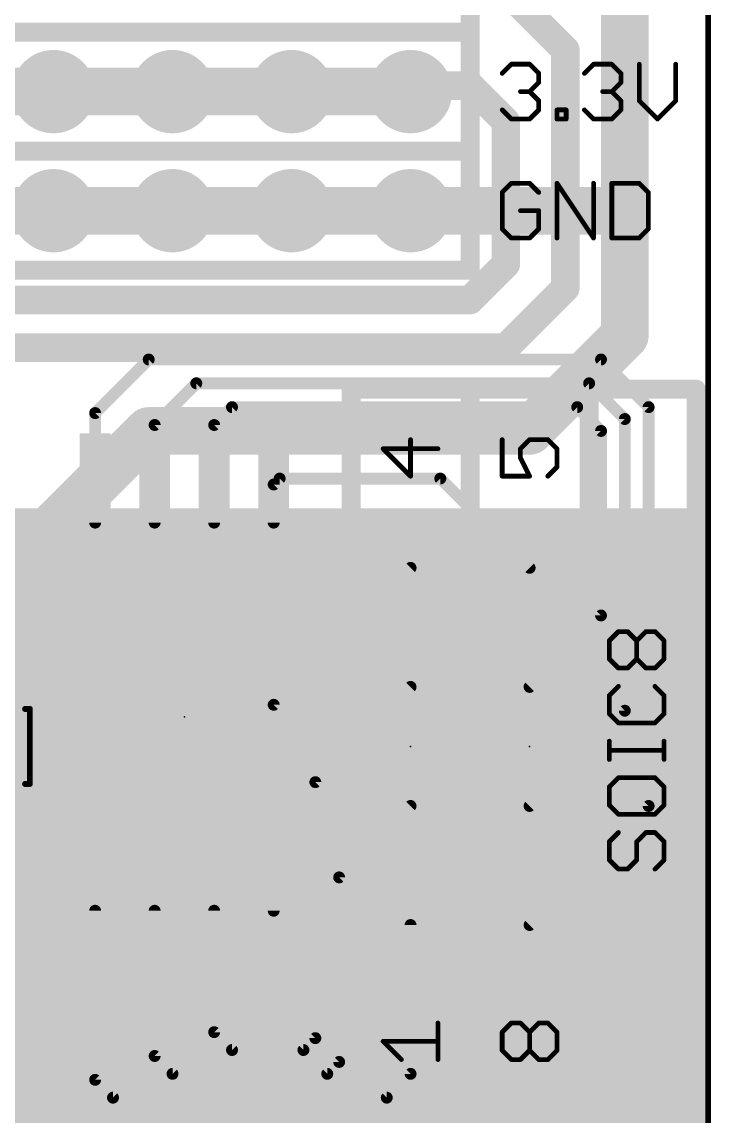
# Model space of a CAD drawing. Extents: x 0 to 86.4, y -0.1 to 54.7.
# Drawn here: x 71.72 to 86.42, y 13.07 to 36.41 of the extents above; entities that cross this region are included whole.
import ezdxf

# ---------------------------------------------------------------- set-up
doc = ezdxf.new("R2010")
doc.units = 0
for name, color, linetype in [('1', 12, 'CONTINUOUS'), ('16', 132, 'CONTINUOUS'), ('17', 110, 'CONTINUOUS'), ('18', 110, 'CONTINUOUS'), ('20', 53, 'CONTINUOUS'), ('21', 40, 'CONTINUOUS'), ('23', 53, 'CONTINUOUS'), ('39', 12, 'CONTINUOUS')]:
    doc.layers.add(name, color=color, linetype=linetype)

# ---------------------------------------------------------------- blocks, each defined once
blk = doc.blocks.new('ROUNDP')
at = {"const_width": 0.5}
blk.add_lwpolyline([(0, -0.25, 1), (0, 0.25, 1), (0, -0.25)], format="xyb", dxfattribs=at)
blk = doc.blocks.new('RECT')
blk.add_solid([(-0.5, -0.5), (0.5, -0.5), (-0.5, 0.5), (0.5, 0.5)])
blk = doc.blocks.new('ROUNDV')
at = {"const_width": 0.5}
blk.add_lwpolyline([(0, -0.25, 1), (0, 0.25, 1), (0, -0.25)], format="xyb", dxfattribs=at)

msp = doc.modelspace()

# ---------------------------------------------------------------- linework, layer by layer
at = {"layer": '1'}
for points, const_width in [([(72.39, 34.925), (69.85, 34.925)], 1.016), ([(74.93, 34.925), (72.39, 34.925)], 1.016), ([(77.47, 34.925), (74.93, 34.925)], 1.016), ([(80.01, 34.925), (77.47, 34.925)], 1.016), ([(72.39, 32.385), (69.85, 32.385)], 1.016), ([(74.93, 32.385), (72.39, 32.385)], 1.016), ([(77.47, 32.385), (74.93, 32.385)], 1.016), ([(80.01, 32.385), (77.47, 32.385)], 1.016), ([(84.582, 32.385), (80.01, 32.385)], 1.016), ([(74.422, 29.21), (73.279, 28.067)], 0.254), ([(84.074, 29.21), (74.422, 29.21)], 0.254), ([(85.09, 28.194), (84.074, 29.21)], 0.254), ([(75.438, 28.702), (74.549, 27.813)], 0.254), ([(83.82, 28.702), (75.438, 28.702)], 0.254), ([(84.582, 27.94), (83.82, 28.702)], 0.254), ([(75.819, 27.813), (76.2, 28.194)], 0.254), ([(76.2, 28.194), (83.566, 28.194)], 0.254), ([(83.566, 28.194), (84.074, 27.686)], 0.254), ([(85.09, 19.685), (85.09, 28.194)], 0.254), ([(73.279, 28.067), (73.279, 25.7302)], 0.254), ([(84.582, 21.717), (84.582, 27.94)], 0.254), ([(74.549, 27.813), (74.549, 25.7302)], 0.254), ([(75.819, 25.7302), (75.819, 27.813)], 0.254), ([(84.074, 27.686), (84.074, 23.749)], 0.254), ([(77.089, 26.543), (77.216, 26.67)], 0.254), ([(77.089, 25.7302), (77.089, 26.543)], 0.254), ([(77.216, 26.67), (80.645, 26.67)], 0.254), ([(80.645, 26.67), (82.55, 24.765)], 0.254), ([(77.089, 21.844), (80.01, 24.765)], 0.254), ([(84.074, 23.749), (82.55, 22.225)], 0.254), ([(77.978, 20.193), (80.01, 22.225)], 0.254), ([(77.089, 17.4498), (77.089, 21.844)], 0.254), ([(82.55, 19.685), (84.582, 21.717)], 0.254), ([(77.978, 14.732), (77.978, 20.193)], 0.254), ([(78.486, 18.161), (80.01, 19.685)], 0.254), ([(82.55, 17.145), (85.09, 19.685)], 0.254), ([(78.486, 14.224), (78.486, 18.161)], 0.254), ([(73.279, 13.843), (73.279, 17.4498)], 0.254), ([(74.549, 14.351), (74.549, 17.4498)], 0.254), ([(75.819, 14.859), (75.819, 17.4498)], 0.254), ([(80.01, 13.97), (80.01, 17.145)], 0.254), ([(75.819, 14.859), (76.2, 14.478)], 0.254), ([(77.724, 14.478), (77.978, 14.732)], 0.254), ([(74.93, 13.97), (74.549, 14.351)], 0.254), ([(76.2, 14.478), (77.724, 14.478)], 0.254), ([(78.232, 13.97), (78.486, 14.224)], 0.254), ([(74.93, 13.97), (78.232, 13.97)], 0.254), ([(79.502, 13.462), (80.01, 13.97)], 0.254), ([(73.279, 13.843), (73.66, 13.462)], 0.254), ([(73.66, 13.462), (79.502, 13.462)], 0.254)]:
    msp.add_lwpolyline(points, dxfattribs=dict(at, const_width=const_width))
for points, const_width in [([(72.39, 35.179, 1), (72.39, 34.671)], 0.508), ([(72.39, 34.671, 1), (72.39, 35.179)], 0.508), ([(74.93, 35.179, 1), (74.93, 34.671)], 0.508), ([(74.93, 34.671, 1), (74.93, 35.179)], 0.508), ([(77.47, 35.179, 1), (77.47, 34.671)], 0.508), ([(77.47, 34.671, 1), (77.47, 35.179)], 0.508), ([(80.01, 34.671, 1), (80.01, 35.179)], 0.508), ([(72.39, 32.639, 1), (72.39, 32.131)], 0.508), ([(72.39, 32.131, 1), (72.39, 32.639)], 0.508), ([(74.93, 32.639, 1), (74.93, 32.131)], 0.508), ([(74.93, 32.131, 1), (74.93, 32.639)], 0.508), ([(77.47, 32.639, 1), (77.47, 32.131)], 0.508), ([(77.47, 32.131, 1), (77.47, 32.639)], 0.508), ([(80.01, 32.639, 1), (80.01, 32.131)], 0.508), ([(80.01, 32.131, 1), (80.01, 32.639)], 0.508), ([(84.582, 32.131, 1), (84.582, 32.639)], 0.508), ([(74.422, 29.2735, 1), (74.422, 29.1465)], 0.127), ([(74.4669, 29.1651, 1), (74.3771, 29.2549)], 0.127), ([(84.1189, 29.2549, 1), (84.0291, 29.1651)], 0.127), ([(84.074, 29.1465, 1), (84.074, 29.2735)], 0.127), ([(75.438, 28.7655, 1), (75.438, 28.6385)], 0.127), ([(75.4829, 28.6571, 1), (75.3931, 28.7469)], 0.127), ([(83.8649, 28.7469, 1), (83.7751, 28.6571)], 0.127), ([(83.82, 28.6385, 1), (83.82, 28.7655)], 0.127), ([(76.2, 28.2575, 1), (76.2, 28.1305)], 0.127), ([(76.2449, 28.1491, 1), (76.1551, 28.2389)], 0.127), ([(83.6109, 28.2389, 1), (83.5211, 28.1491)], 0.127), ([(83.566, 28.1305, 1), (83.566, 28.2575)], 0.127), ([(85.1535, 28.194, 1), (85.0265, 28.194)], 0.127), ([(85.0451, 28.1491, 1), (85.1349, 28.2389)], 0.127), ([(73.3425, 28.067, 1), (73.2155, 28.067)], 0.127), ([(73.2341, 28.1119, 1), (73.3239, 28.0221)], 0.127), ([(84.6455, 27.94, 1), (84.5185, 27.94)], 0.127), ([(84.5371, 27.8951, 1), (84.6269, 27.9849)], 0.127), ([(74.6125, 27.813, 1), (74.4855, 27.813)], 0.127), ([(74.5041, 27.8579, 1), (74.5939, 27.7681)], 0.127), ([(75.8825, 27.813, 1), (75.7555, 27.813)], 0.127), ([(75.7741, 27.8579, 1), (75.8639, 27.7681)], 0.127), ([(84.1375, 27.686, 1), (84.0105, 27.686)], 0.127), ([(84.0291, 27.6411, 1), (84.1189, 27.7309)], 0.127), ([(77.1525, 26.543, 1), (77.0255, 26.543)], 0.127), ([(77.0441, 26.5879, 1), (77.1339, 26.4981)], 0.127), ([(77.216, 26.7335, 1), (77.216, 26.6065)], 0.127), ([(77.2609, 26.6251, 1), (77.1711, 26.7149)], 0.127), ([(80.6899, 26.7149, 1), (80.6001, 26.6251)], 0.127), ([(80.645, 26.6065, 1), (80.645, 26.7335)], 0.127), ([(73.2155, 25.7302, 1), (73.3425, 25.7302)], 0.127), ([(74.4855, 25.7302, 1), (74.6125, 25.7302)], 0.127), ([(75.7555, 25.7302, 1), (75.8825, 25.7302)], 0.127), ([(77.0255, 25.7302, 1), (77.1525, 25.7302)], 0.127), ([(80.0549, 24.7201, 1), (79.9651, 24.8099)], 0.127), ([(82.5051, 24.7201, 1), (82.5949, 24.8099)], 0.127), ([(84.0105, 23.749, 1), (84.1375, 23.749)], 0.127), ([(84.1189, 23.7041, 1), (84.0291, 23.7939)], 0.127), ([(80.0549, 22.1801, 1), (79.9651, 22.2699)], 0.127), ([(82.5051, 22.2699, 1), (82.5949, 22.1801)], 0.127), ([(77.1525, 21.844, 1), (77.0255, 21.844)], 0.127), ([(77.0441, 21.8889, 1), (77.1339, 21.7991)], 0.127), ([(84.5185, 21.717, 1), (84.6455, 21.717)], 0.127), ([(84.6269, 21.6721, 1), (84.5371, 21.7619)], 0.127), ([(78.0415, 20.193, 1), (77.9145, 20.193)], 0.127), ([(77.9331, 20.2379, 1), (78.0229, 20.1481)], 0.127), ([(80.0549, 19.6401, 1), (79.9651, 19.7299)], 0.127), ([(82.5051, 19.7299, 1), (82.5949, 19.6401)], 0.127), ([(85.0265, 19.685, 1), (85.1535, 19.685)], 0.127), ([(85.1349, 19.6401, 1), (85.0451, 19.7299)], 0.127), ([(78.5495, 18.161, 1), (78.4225, 18.161)], 0.127), ([(78.4411, 18.2059, 1), (78.5309, 18.1161)], 0.127), ([(73.3425, 17.4498, 1), (73.2155, 17.4498)], 0.127), ([(74.6125, 17.4498, 1), (74.4855, 17.4498)], 0.127), ([(75.8825, 17.4498, 1), (75.7555, 17.4498)], 0.127), ([(77.0255, 17.4498, 1), (77.1525, 17.4498)], 0.127), ([(80.0735, 17.145, 1), (79.9465, 17.145)], 0.127), ([(82.5051, 17.1899, 1), (82.5949, 17.1001)], 0.127), ([(75.8639, 14.9039, 1), (75.7741, 14.8141)], 0.127), ([(75.7555, 14.859, 1), (75.8825, 14.859)], 0.127), ([(77.9145, 14.732, 1), (78.0415, 14.732)], 0.127), ([(78.0229, 14.6871, 1), (77.9331, 14.7769)], 0.127), ([(74.5939, 14.3959, 1), (74.5041, 14.3061)], 0.127), ([(76.2, 14.5415, 1), (76.2, 14.4145)], 0.127), ([(76.1551, 14.4331, 1), (76.2449, 14.5229)], 0.127), ([(77.6791, 14.5229, 1), (77.7689, 14.4331)], 0.127), ([(77.724, 14.4145, 1), (77.724, 14.5415)], 0.127), ([(74.4855, 14.351, 1), (74.6125, 14.351)], 0.127), ([(78.4225, 14.224, 1), (78.5495, 14.224)], 0.127), ([(78.5309, 14.1791, 1), (78.4411, 14.2689)], 0.127), ([(74.93, 14.0335, 1), (74.93, 13.9065)], 0.127), ([(74.8851, 13.9251, 1), (74.9749, 14.0149)], 0.127), ([(78.1871, 14.0149, 1), (78.2769, 13.9251)], 0.127), ([(78.232, 13.9065, 1), (78.232, 14.0335)], 0.127), ([(79.9465, 13.97, 1), (80.0735, 13.97)], 0.127), ([(80.0549, 13.9251, 1), (79.9651, 14.0149)], 0.127), ([(73.3239, 13.8879, 1), (73.2341, 13.7981)], 0.127), ([(73.2155, 13.843, 1), (73.3425, 13.843)], 0.127), ([(73.66, 13.5255, 1), (73.66, 13.3985)], 0.127), ([(73.6151, 13.4171, 1), (73.7049, 13.5069)], 0.127), ([(79.4571, 13.5069, 1), (79.5469, 13.4171)], 0.127), ([(79.502, 13.3985, 1), (79.502, 13.5255)], 0.127)]:
    msp.add_lwpolyline(points, format="xyb", dxfattribs=dict(at, const_width=const_width))
at = {"layer": '16'}
for points, const_width in [([(84.582, 42.418), (84.582, 32.385)], 1.016), ([(83.312, 35.814), (81.534, 37.592)], 0.6096), ([(83.312, 30.734), (83.312, 35.814)], 0.6096), ([(80.137, 35.052), (80.01, 34.925)], 0.6096), ([(81.28, 35.052), (80.137, 35.052)], 0.6096), ([(82.042, 34.29), (81.28, 35.052)], 0.6096), ([(82.042, 31.242), (82.042, 34.29)], 0.6096), ([(84.582, 32.385), (84.582, 29.718)], 1.016), ([(81.28, 30.48), (82.042, 31.242)], 0.6096), ([(82.042, 29.464), (83.312, 30.734)], 0.6096), ([(65.532, 30.48), (81.28, 30.48)], 0.6096), ([(84.582, 29.718), (82.55, 27.686)], 1.016), ([(66.294, 29.464), (82.042, 29.464)], 0.6096), ([(74.422, 27.686), (72.39, 25.654)], 1.016), ([(82.55, 27.686), (74.422, 27.686)], 1.016), ([(72.39, 25.654), (72.39, 9.525)], 1.016)]:
    msp.add_lwpolyline(points, dxfattribs=dict(at, const_width=const_width))
for points, const_width in [([(83.4644, 35.814, 1), (83.1596, 35.814)], 0.3048), ([(83.2042, 35.7062, 1), (83.4198, 35.9218)], 0.3048), ([(80.137, 35.2044, 1), (80.137, 34.8996)], 0.3048), ([(80.2448, 34.9442, 1), (80.0292, 35.1598)], 0.3048), ([(81.3878, 35.1598, 1), (81.1722, 34.9442)], 0.3048), ([(81.28, 34.8996, 1), (81.28, 35.2044)], 0.3048), ([(79.9022, 35.0328, 1), (80.1178, 34.8172)], 0.3048), ([(82.1944, 34.29, 1), (81.8896, 34.29)], 0.3048), ([(81.9342, 34.1822, 1), (82.1498, 34.3978)], 0.3048), ([(84.836, 32.385, 1), (84.328, 32.385)], 0.508), ([(84.328, 32.385, 1), (84.836, 32.385)], 0.508), ([(82.1498, 31.1342, 1), (81.9342, 31.3498)], 0.3048), ([(81.8896, 31.242, 1), (82.1944, 31.242)], 0.3048), ([(83.1596, 30.734, 1), (83.4644, 30.734)], 0.3048), ([(83.4198, 30.6262, 1), (83.2042, 30.8418)], 0.3048), ([(81.1722, 30.5878, 1), (81.3878, 30.3722)], 0.3048), ([(81.28, 30.3276, 1), (81.28, 30.6324)], 0.3048), ([(84.7616, 29.5384, 1), (84.4024, 29.8976)], 0.508), ([(84.328, 29.718, 1), (84.836, 29.718)], 0.508), ([(81.9342, 29.5718, 1), (82.1498, 29.3562)], 0.3048), ([(82.042, 29.3116, 1), (82.042, 29.6164)], 0.3048), ([(74.422, 27.94, 1), (74.422, 27.432)], 0.508), ([(74.6016, 27.5064, 1), (74.2424, 27.8656)], 0.508), ([(82.3704, 27.8656, 1), (82.7296, 27.5064)], 0.508), ([(82.55, 27.432, 1), (82.55, 27.94)], 0.508), ([(72.644, 25.654, 1), (72.136, 25.654)], 0.508), ([(72.2104, 25.8336, 1), (72.5696, 25.4744)], 0.508)]:
    msp.add_lwpolyline(points, format="xyb", dxfattribs=dict(at, const_width=const_width))
at = {"layer": '20', "const_width": 0.127}
msp.add_lwpolyline([(86.36, 41.91), (86.36, 12.7)], dxfattribs=at)
at = {"layer": '21'}
for points, const_width in [([(81.28, 36.195), (81.28, 38.735)], 0.4064), ([(60.96, 36.195), (81.28, 36.195)], 0.4064), ([(81.28, 33.655), (81.28, 36.195)], 0.4064), ([(81.9658, 35.3153), (82.1607, 35.5102)], 0.1016), ([(82.1607, 35.5102), (82.5505, 35.5102)], 0.1016), ([(82.5505, 35.5102), (82.7454, 35.3153)], 0.1016), ([(83.7199, 35.3153), (83.9148, 35.5102)], 0.1016), ([(83.9148, 35.5102), (84.3046, 35.5102)], 0.1016), ([(84.3046, 35.5102), (84.4995, 35.3153)], 0.1016), ([(84.8893, 35.5102), (84.8893, 34.7306)], 0.1016), ([(85.6689, 34.7306), (85.6689, 35.5102)], 0.1016), ([(82.7454, 35.3153), (82.7454, 35.1204)], 0.1016), ([(84.4995, 35.3153), (84.4995, 35.1204)], 0.1016), ([(82.7454, 35.1204), (82.5505, 34.9255)], 0.1016), ([(84.4995, 35.1204), (84.3046, 34.9255)], 0.1016), ([(82.5505, 34.9255), (82.3556, 34.9255)], 0.1016), ([(82.5505, 34.9255), (82.7454, 34.7306)], 0.1016), ([(84.3046, 34.9255), (84.1097, 34.9255)], 0.1016), ([(84.3046, 34.9255), (84.4995, 34.7306)], 0.1016), ([(82.1607, 34.3408), (81.9658, 34.5357)], 0.1016), ([(82.7454, 34.5357), (82.5505, 34.3408)], 0.1016), ([(82.7454, 34.7306), (82.7454, 34.5357)], 0.1016), ([(83.1352, 34.3408), (83.1352, 34.5357)], 0.1016), ([(83.1352, 34.5357), (83.3301, 34.5357)], 0.1016), ([(83.3301, 34.5357), (83.3301, 34.3408)], 0.1016), ([(83.9148, 34.3408), (83.7199, 34.5357)], 0.1016), ([(84.4995, 34.5357), (84.3046, 34.3408)], 0.1016), ([(84.4995, 34.7306), (84.4995, 34.5357)], 0.1016), ([(84.8893, 34.7306), (85.2791, 34.3408)], 0.1016), ([(85.2791, 34.3408), (85.6689, 34.7306)], 0.1016), ([(82.5505, 34.3408), (82.1607, 34.3408)], 0.1016), ([(83.3301, 34.3408), (83.1352, 34.3408)], 0.1016), ([(84.3046, 34.3408), (83.9148, 34.3408)], 0.1016), ([(60.96, 33.655), (81.28, 33.655)], 0.4064), ([(81.28, 31.115), (81.28, 33.655)], 0.4064), ([(82.1607, 32.9702), (81.9658, 32.7753)], 0.1016), ([(82.5505, 32.9702), (82.1607, 32.9702)], 0.1016), ([(82.7454, 32.7753), (82.5505, 32.9702)], 0.1016), ([(83.1352, 31.8008), (83.1352, 32.9702)], 0.1016), ([(83.1352, 32.9702), (83.9148, 31.8008)], 0.1016), ([(83.9148, 31.8008), (83.9148, 32.9702)], 0.1016), ([(84.3046, 32.9702), (84.3046, 31.8008)], 0.1016), ([(84.8893, 32.9702), (84.3046, 32.9702)], 0.1016), ([(85.0842, 32.7753), (84.8893, 32.9702)], 0.1016), ([(81.9658, 32.7753), (81.9658, 31.9957)], 0.1016), ([(85.0842, 31.9957), (85.0842, 32.7753)], 0.1016), ([(82.7454, 32.3855), (82.3556, 32.3855)], 0.1016), ([(82.7454, 31.9957), (82.7454, 32.3855)], 0.1016), ([(81.9658, 31.9957), (82.1607, 31.8008)], 0.1016), ([(82.5505, 31.8008), (82.7454, 31.9957)], 0.1016), ([(84.8893, 31.8008), (85.0842, 31.9957)], 0.1016), ([(82.1607, 31.8008), (82.5505, 31.8008)], 0.1016), ([(84.3046, 31.8008), (84.8893, 31.8008)], 0.1016), ([(60.96, 31.115), (81.28, 31.115)], 0.4064), ([(78.74, 28.575), (78.74, 13.335)], 0.4064), ([(78.74, 28.575), (81.28, 28.575)], 0.4064), ([(81.28, 28.575), (83.82, 28.575)], 0.4064), ([(81.28, 28.575), (81.28, 13.335)], 0.4064), ([(83.82, 28.575), (83.82, 13.335)], 0.4064), ([(86.106, 28.575), (83.82, 28.575)], 0.4064), ([(86.106, 13.335), (86.106, 28.575)], 0.4064), ([(80.0095, 26.7208), (80.0095, 27.5004)], 0.1016), ([(81.9648, 27.5004), (81.9648, 26.7208)], 0.1016), ([(82.3546, 27.3055), (82.5495, 27.5004)], 0.1016), ([(82.5495, 27.5004), (82.9393, 27.5004)], 0.1016), ([(82.9393, 27.5004), (83.1342, 27.3055)], 0.1016), ([(80.5942, 27.3055), (79.4248, 27.3055)], 0.1016), ([(79.4248, 27.3055), (80.0095, 26.7208)], 0.1016), ([(82.3546, 27.1106), (82.3546, 27.3055)], 0.1016), ([(83.1342, 27.3055), (83.1342, 26.9157)], 0.1016), ([(82.5495, 26.7208), (82.3546, 27.1106)], 0.1016), ([(83.1342, 26.9157), (82.9393, 26.7208)], 0.1016), ([(81.9648, 26.7208), (82.5495, 26.7208)], 0.1016), ([(84.2508, 23.2113), (84.4457, 23.4062)], 0.1016), ([(84.4457, 23.4062), (84.6406, 23.4062)], 0.1016), ([(84.6406, 23.4062), (84.8355, 23.2113)], 0.1016), ([(84.8355, 23.2113), (85.0304, 23.4062)], 0.1016), ([(85.0304, 23.4062), (85.2253, 23.4062)], 0.1016), ([(85.2253, 23.4062), (85.4202, 23.2113)], 0.1016), ([(84.2508, 22.8215), (84.2508, 23.2113)], 0.1016), ([(84.8355, 22.8215), (84.8355, 23.2113)], 0.1016), ([(85.4202, 23.2113), (85.4202, 22.8215)], 0.1016), ([(84.4457, 22.6266), (84.2508, 22.8215)], 0.1016), ([(84.6406, 22.6266), (84.4457, 22.6266)], 0.1016), ([(84.8355, 22.8215), (84.6406, 22.6266)], 0.1016), ([(85.0304, 22.6266), (84.8355, 22.8215)], 0.1016), ([(85.2253, 22.6266), (85.0304, 22.6266)], 0.1016), ([(85.4202, 22.8215), (85.2253, 22.6266)], 0.1016), ([(84.4457, 22.2368), (84.2508, 22.0419)], 0.1016), ([(85.4202, 22.0419), (85.2253, 22.2368)], 0.1016), ([(84.2508, 22.0419), (84.2508, 21.6521)], 0.1016), ([(85.4202, 21.6521), (85.4202, 22.0419)], 0.1016), ([(71.885, 21.755), (71.785, 21.755)], 0.127), ([(71.885, 20.155), (71.885, 21.755)], 0.127), ([(84.2508, 21.6521), (84.4457, 21.4572)], 0.1016), ([(84.4457, 21.4572), (85.2253, 21.4572)], 0.1016), ([(85.2253, 21.4572), (85.4202, 21.6521)], 0.1016), ([(84.2508, 20.6776), (84.2508, 21.0674)], 0.1016), ([(85.4202, 20.6776), (85.4202, 21.0674)], 0.1016), ([(85.4202, 20.8725), (84.2508, 20.8725)], 0.1016), ([(84.4457, 20.2878), (84.2508, 20.0929)], 0.1016), ([(85.2253, 20.2878), (84.4457, 20.2878)], 0.1016), ([(85.4202, 20.0929), (85.2253, 20.2878)], 0.1016), ([(71.785, 20.155), (71.885, 20.155)], 0.127), ([(84.2508, 20.0929), (84.2508, 19.7031)], 0.1016), ([(85.4202, 19.7031), (85.4202, 20.0929)], 0.1016), ([(84.2508, 19.7031), (84.4457, 19.5082)], 0.1016), ([(85.2253, 19.5082), (85.4202, 19.7031)], 0.1016), ([(84.4457, 19.5082), (85.2253, 19.5082)], 0.1016), ([(84.4457, 19.1184), (84.2508, 18.9235)], 0.1016), ([(84.8355, 18.9235), (85.0304, 19.1184)], 0.1016), ([(85.0304, 19.1184), (85.2253, 19.1184)], 0.1016), ([(85.2253, 19.1184), (85.4202, 18.9235)], 0.1016), ([(84.2508, 18.9235), (84.2508, 18.5337)], 0.1016), ([(84.8355, 18.5337), (84.8355, 18.9235)], 0.1016), ([(85.4202, 18.9235), (85.4202, 18.5337)], 0.1016), ([(84.2508, 18.5337), (84.4457, 18.3388)], 0.1016), ([(84.6406, 18.3388), (84.8355, 18.5337)], 0.1016), ([(85.4202, 18.5337), (85.2253, 18.3388)], 0.1016), ([(84.4457, 18.3388), (84.6406, 18.3388)], 0.1016), ([(80.5942, 14.2748), (80.5942, 15.0544)], 0.1016), ([(81.9648, 14.8595), (82.1597, 15.0544)], 0.1016), ([(82.1597, 15.0544), (82.3546, 15.0544)], 0.1016), ([(82.3546, 15.0544), (82.5495, 14.8595)], 0.1016), ([(82.5495, 14.8595), (82.7444, 15.0544)], 0.1016), ([(82.7444, 15.0544), (82.9393, 15.0544)], 0.1016), ([(82.9393, 15.0544), (83.1342, 14.8595)], 0.1016), ([(79.8146, 14.2748), (79.4248, 14.6646)], 0.1016), ([(79.4248, 14.6646), (80.5942, 14.6646)], 0.1016), ([(81.9648, 14.4697), (81.9648, 14.8595)], 0.1016), ([(82.5495, 14.4697), (82.5495, 14.8595)], 0.1016), ([(83.1342, 14.8595), (83.1342, 14.4697)], 0.1016), ([(82.1597, 14.2748), (81.9648, 14.4697)], 0.1016), ([(82.5495, 14.4697), (82.3546, 14.2748)], 0.1016), ([(82.7444, 14.2748), (82.5495, 14.4697)], 0.1016), ([(83.1342, 14.4697), (82.9393, 14.2748)], 0.1016), ([(82.3546, 14.2748), (82.1597, 14.2748)], 0.1016), ([(82.9393, 14.2748), (82.7444, 14.2748)], 0.1016), ([(81.28, 13.335), (78.74, 13.335)], 0.4064), ([(83.82, 13.335), (81.28, 13.335)], 0.4064), ([(83.82, 13.335), (86.106, 13.335)], 0.4064)]:
    msp.add_lwpolyline(points, dxfattribs=dict(at, const_width=const_width))
for points, const_width in [([(81.3816, 36.195, 1), (81.1784, 36.195)], 0.2032), ([(81.1784, 36.195, 1), (81.3816, 36.195)], 0.2032), ([(81.28, 36.0934, 1), (81.28, 36.2966)], 0.2032), ([(82.1607, 35.5356, 1), (82.1607, 35.4848)], 0.0508), ([(82.1787, 35.4922, 1), (82.1427, 35.5282)], 0.0508), ([(82.5685, 35.5282, 1), (82.5325, 35.4922)], 0.0508), ([(82.5505, 35.4848, 1), (82.5505, 35.5356)], 0.0508), ([(83.9148, 35.5356, 1), (83.9148, 35.4848)], 0.0508), ([(83.9328, 35.4922, 1), (83.8968, 35.5282)], 0.0508), ([(84.3226, 35.5282, 1), (84.2866, 35.4922)], 0.0508), ([(84.3046, 35.4848, 1), (84.3046, 35.5356)], 0.0508), ([(84.9147, 35.5102, 1), (84.8639, 35.5102)], 0.0508), ([(85.6943, 35.5102, 1), (85.6435, 35.5102)], 0.0508), ([(81.9478, 35.3333, 1), (81.9838, 35.2973)], 0.0508), ([(82.7708, 35.3153, 1), (82.72, 35.3153)], 0.0508), ([(82.7274, 35.2973, 1), (82.7634, 35.3333)], 0.0508), ([(83.7019, 35.3333, 1), (83.7379, 35.2973)], 0.0508), ([(84.5249, 35.3153, 1), (84.4741, 35.3153)], 0.0508), ([(84.4815, 35.2973, 1), (84.5175, 35.3333)], 0.0508), ([(82.72, 35.1204, 1), (82.7708, 35.1204)], 0.0508), ([(82.7634, 35.1024, 1), (82.7274, 35.1384)], 0.0508), ([(84.4741, 35.1204, 1), (84.5249, 35.1204)], 0.0508), ([(84.5175, 35.1024, 1), (84.4815, 35.1384)], 0.0508), ([(82.3556, 34.9509, 1), (82.3556, 34.9001)], 0.0508), ([(82.5685, 34.9435, 1), (82.5325, 34.9075)], 0.0508), ([(82.5325, 34.9435, 1), (82.5685, 34.9075)], 0.0508), ([(82.5505, 34.9001, 1), (82.5505, 34.9509)], 0.0508), ([(84.1097, 34.9509, 1), (84.1097, 34.9001)], 0.0508), ([(84.3226, 34.9435, 1), (84.2866, 34.9075)], 0.0508), ([(84.2866, 34.9435, 1), (84.3226, 34.9075)], 0.0508), ([(84.3046, 34.9001, 1), (84.3046, 34.9509)], 0.0508), ([(81.9838, 34.5537, 1), (81.9478, 34.5177)], 0.0508), ([(82.7708, 34.7306, 1), (82.72, 34.7306)], 0.0508), ([(82.72, 34.5357, 1), (82.7708, 34.5357)], 0.0508), ([(82.7274, 34.7126, 1), (82.7634, 34.7486)], 0.0508), ([(82.7634, 34.5177, 1), (82.7274, 34.5537)], 0.0508), ([(83.1606, 34.5357, 1), (83.1098, 34.5357)], 0.0508), ([(83.1352, 34.5611, 1), (83.1352, 34.5103)], 0.0508), ([(83.3555, 34.5357, 1), (83.3047, 34.5357)], 0.0508), ([(83.3301, 34.5103, 1), (83.3301, 34.5611)], 0.0508), ([(83.7379, 34.5537, 1), (83.7019, 34.5177)], 0.0508), ([(84.5249, 34.7306, 1), (84.4741, 34.7306)], 0.0508), ([(84.4741, 34.5357, 1), (84.5249, 34.5357)], 0.0508), ([(84.4815, 34.7126, 1), (84.5175, 34.7486)], 0.0508), ([(84.5175, 34.5177, 1), (84.4815, 34.5537)], 0.0508), ([(84.9073, 34.7486, 1), (84.8713, 34.7126)], 0.0508), ([(84.8639, 34.7306, 1), (84.9147, 34.7306)], 0.0508), ([(85.6435, 34.7306, 1), (85.6943, 34.7306)], 0.0508), ([(85.6868, 34.7126, 1), (85.6509, 34.7486)], 0.0508), ([(82.1607, 34.3662, 1), (82.1607, 34.3154)], 0.0508), ([(82.1427, 34.3228, 1), (82.1787, 34.3588)], 0.0508), ([(82.5325, 34.3588, 1), (82.5685, 34.3228)], 0.0508), ([(82.5505, 34.3154, 1), (82.5505, 34.3662)], 0.0508), ([(83.1352, 34.3662, 1), (83.1352, 34.3154)], 0.0508), ([(83.1098, 34.3408, 1), (83.1606, 34.3408)], 0.0508), ([(83.3047, 34.3408, 1), (83.3555, 34.3408)], 0.0508), ([(83.3301, 34.3154, 1), (83.3301, 34.3662)], 0.0508), ([(83.9148, 34.3662, 1), (83.9148, 34.3154)], 0.0508), ([(83.8968, 34.3228, 1), (83.9328, 34.3588)], 0.0508), ([(84.2866, 34.3588, 1), (84.3226, 34.3228)], 0.0508), ([(84.3046, 34.3154, 1), (84.3046, 34.3662)], 0.0508), ([(85.2611, 34.3588, 1), (85.297, 34.3228)], 0.0508), ([(85.2611, 34.3228, 1), (85.297, 34.3588)], 0.0508), ([(81.3816, 33.655, 1), (81.1784, 33.655)], 0.2032), ([(81.28, 33.5534, 1), (81.28, 33.7566)], 0.2032), ([(81.1784, 33.655, 1), (81.3816, 33.655)], 0.2032), ([(82.1607, 32.9956, 1), (82.1607, 32.9448)], 0.0508), ([(82.1787, 32.9522, 1), (82.1427, 32.9882)], 0.0508), ([(82.5685, 32.9882, 1), (82.5325, 32.9522)], 0.0508), ([(82.5505, 32.9448, 1), (82.5505, 32.9956)], 0.0508), ([(83.1606, 32.9702, 1), (83.1098, 32.9702)], 0.0508), ([(83.1563, 32.9843, 1), (83.1141, 32.9561)], 0.0508), ([(83.9402, 32.9702, 1), (83.8894, 32.9702)], 0.0508), ([(84.33, 32.9702, 1), (84.2792, 32.9702)], 0.0508), ([(84.3046, 32.9956, 1), (84.3046, 32.9448)], 0.0508), ([(84.9073, 32.9882, 1), (84.8713, 32.9522)], 0.0508), ([(84.8893, 32.9448, 1), (84.8893, 32.9956)], 0.0508), ([(81.9478, 32.7933, 1), (81.9838, 32.7573)], 0.0508), ([(81.9912, 32.7753, 1), (81.9404, 32.7753)], 0.0508), ([(82.7274, 32.7573, 1), (82.7634, 32.7933)], 0.0508), ([(85.1096, 32.7753, 1), (85.0588, 32.7753)], 0.0508), ([(85.0662, 32.7573, 1), (85.1022, 32.7933)], 0.0508), ([(82.3556, 32.4109, 1), (82.3556, 32.3601)], 0.0508), ([(82.7708, 32.3855, 1), (82.72, 32.3855)], 0.0508), ([(82.7454, 32.3601, 1), (82.7454, 32.4109)], 0.0508), ([(81.9838, 32.0137, 1), (81.9478, 31.9777)], 0.0508), ([(81.9404, 31.9957, 1), (81.9912, 31.9957)], 0.0508), ([(82.72, 31.9957, 1), (82.7708, 31.9957)], 0.0508), ([(82.7634, 31.9777, 1), (82.7274, 32.0137)], 0.0508), ([(85.0588, 31.9957, 1), (85.1096, 31.9957)], 0.0508), ([(85.1022, 31.9777, 1), (85.0662, 32.0137)], 0.0508), ([(82.1607, 31.8262, 1), (82.1607, 31.7754)], 0.0508), ([(82.1427, 31.7828, 1), (82.1787, 31.8188)], 0.0508), ([(82.5325, 31.8188, 1), (82.5685, 31.7828)], 0.0508), ([(82.5505, 31.7754, 1), (82.5505, 31.8262)], 0.0508), ([(83.1098, 31.8008, 1), (83.1606, 31.8008)], 0.0508), ([(83.8894, 31.8008, 1), (83.9402, 31.8008)], 0.0508), ([(83.8937, 31.7867, 1), (83.9359, 31.8149)], 0.0508), ([(84.3046, 31.8262, 1), (84.3046, 31.7754)], 0.0508), ([(84.2792, 31.8008, 1), (84.33, 31.8008)], 0.0508), ([(84.8713, 31.8188, 1), (84.9073, 31.7828)], 0.0508), ([(84.8893, 31.7754, 1), (84.8893, 31.8262)], 0.0508), ([(81.28, 31.0134, 1), (81.28, 31.2166)], 0.2032), ([(81.1784, 31.115, 1), (81.3816, 31.115)], 0.2032), ([(78.8416, 28.575, 1), (78.6384, 28.575)], 0.2032), ([(78.74, 28.6766, 1), (78.74, 28.4734)], 0.2032), ([(81.28, 28.6766, 1), (81.28, 28.4734)], 0.2032), ([(81.3816, 28.575, 1), (81.1784, 28.575)], 0.2032), ([(81.28, 28.4734, 1), (81.28, 28.6766)], 0.2032), ([(83.9216, 28.575, 1), (83.7184, 28.575)], 0.2032), ([(83.82, 28.6766, 1), (83.82, 28.4734)], 0.2032), ([(83.82, 28.4734, 1), (83.82, 28.6766)], 0.2032), ([(86.2076, 28.575, 1), (86.0044, 28.575)], 0.2032), ([(86.106, 28.4734, 1), (86.106, 28.6766)], 0.2032), ([(80.0349, 27.5004, 1), (79.9841, 27.5004)], 0.0508), ([(81.9902, 27.5004, 1), (81.9394, 27.5004)], 0.0508), ([(82.5495, 27.5258, 1), (82.5495, 27.475)], 0.0508), ([(82.5675, 27.4824, 1), (82.5315, 27.5184)], 0.0508), ([(82.9573, 27.5184, 1), (82.9213, 27.4824)], 0.0508), ([(82.9393, 27.475, 1), (82.9393, 27.5258)], 0.0508), ([(79.4428, 27.3235, 1), (79.4068, 27.2875)], 0.0508), ([(79.4248, 27.3309, 1), (79.4248, 27.2801)], 0.0508), ([(80.5942, 27.2801, 1), (80.5942, 27.3309)], 0.0508), ([(82.3366, 27.3235, 1), (82.3726, 27.2875)], 0.0508), ([(82.38, 27.3055, 1), (82.3292, 27.3055)], 0.0508), ([(83.1596, 27.3055, 1), (83.1088, 27.3055)], 0.0508), ([(83.1162, 27.2875, 1), (83.1522, 27.3235)], 0.0508), ([(82.3773, 27.122, 1), (82.3319, 27.0992)], 0.0508), ([(82.3292, 27.1106, 1), (82.38, 27.1106)], 0.0508), ([(83.1088, 26.9157, 1), (83.1596, 26.9157)], 0.0508), ([(83.1522, 26.8977, 1), (83.1162, 26.9337)], 0.0508), ([(79.9841, 26.7208, 1), (80.0349, 26.7208)], 0.0508), ([(79.9915, 26.7028, 1), (80.0275, 26.7388)], 0.0508), ([(81.9648, 26.7462, 1), (81.9648, 26.6954)], 0.0508), ([(81.9394, 26.7208, 1), (81.9902, 26.7208)], 0.0508), ([(82.5268, 26.7094, 1), (82.5722, 26.7322)], 0.0508), ([(82.5495, 26.6954, 1), (82.5495, 26.7462)], 0.0508), ([(82.9213, 26.7388, 1), (82.9573, 26.7028)], 0.0508), ([(84.4457, 23.4316, 1), (84.4457, 23.3808)], 0.0508), ([(84.4637, 23.3882, 1), (84.4277, 23.4241)], 0.0508), ([(84.6586, 23.4241, 1), (84.6226, 23.3882)], 0.0508), ([(84.6406, 23.3808, 1), (84.6406, 23.4316)], 0.0508), ([(85.0304, 23.4316, 1), (85.0304, 23.3808)], 0.0508), ([(85.0484, 23.3882, 1), (85.0124, 23.4241)], 0.0508), ([(85.2433, 23.4241, 1), (85.2073, 23.3882)], 0.0508), ([(85.2253, 23.3808, 1), (85.2253, 23.4316)], 0.0508), ([(84.2762, 23.2113, 1), (84.2254, 23.2113)], 0.0508), ([(84.2328, 23.2292, 1), (84.2688, 23.1933)], 0.0508), ([(84.8609, 23.2113, 1), (84.8101, 23.2113)], 0.0508), ([(84.8175, 23.2292, 1), (84.8535, 23.1933)], 0.0508), ([(84.8175, 23.1933, 1), (84.8535, 23.2292)], 0.0508), ([(85.4456, 23.2113, 1), (85.3948, 23.2113)], 0.0508), ([(85.4022, 23.1933, 1), (85.4382, 23.2292)], 0.0508), ([(84.2688, 22.8394, 1), (84.2328, 22.8035)], 0.0508), ([(84.2254, 22.8215, 1), (84.2762, 22.8215)], 0.0508), ([(84.4457, 22.652, 1), (84.4457, 22.6012)], 0.0508), ([(84.4277, 22.6086, 1), (84.4637, 22.6445)], 0.0508), ([(84.6226, 22.6445, 1), (84.6586, 22.6086)], 0.0508), ([(84.6406, 22.6012, 1), (84.6406, 22.652)], 0.0508), ([(84.8535, 22.8394, 1), (84.8175, 22.8035)], 0.0508), ([(84.8101, 22.8215, 1), (84.8609, 22.8215)], 0.0508), ([(84.8535, 22.8035, 1), (84.8175, 22.8394)], 0.0508), ([(85.0304, 22.652, 1), (85.0304, 22.6012)], 0.0508), ([(85.0124, 22.6086, 1), (85.0484, 22.6445)], 0.0508), ([(85.2073, 22.6445, 1), (85.2433, 22.6086)], 0.0508), ([(85.2253, 22.6012, 1), (85.2253, 22.652)], 0.0508), ([(85.3948, 22.8215, 1), (85.4456, 22.8215)], 0.0508), ([(85.4382, 22.8035, 1), (85.4022, 22.8394)], 0.0508), ([(84.4637, 22.2188, 1), (84.4277, 22.2547)], 0.0508), ([(85.2433, 22.2547, 1), (85.2073, 22.2188)], 0.0508), ([(84.2762, 22.0419, 1), (84.2254, 22.0419)], 0.0508), ([(84.2328, 22.0598, 1), (84.2688, 22.0239)], 0.0508), ([(85.4456, 22.0419, 1), (85.3948, 22.0419)], 0.0508), ([(85.4022, 22.0239, 1), (85.4382, 22.0598)], 0.0508), ([(71.785, 21.7868, 1), (71.785, 21.7233)], 0.0635), ([(71.9168, 21.755, 1), (71.8533, 21.755)], 0.0635), ([(71.885, 21.7233, 1), (71.885, 21.7868)], 0.0635), ([(84.2688, 21.67, 1), (84.2328, 21.6341)], 0.0508), ([(84.2254, 21.6521, 1), (84.2762, 21.6521)], 0.0508), ([(84.4457, 21.4826, 1), (84.4457, 21.4318)], 0.0508), ([(84.4277, 21.4392, 1), (84.4637, 21.4752)], 0.0508), ([(85.2073, 21.4752, 1), (85.2433, 21.4392)], 0.0508), ([(85.2253, 21.4318, 1), (85.2253, 21.4826)], 0.0508), ([(85.3948, 21.6521, 1), (85.4456, 21.6521)], 0.0508), ([(85.4382, 21.6341, 1), (85.4022, 21.67)], 0.0508), ([(84.2762, 21.0674, 1), (84.2254, 21.0674)], 0.0508), ([(85.4456, 21.0674, 1), (85.3948, 21.0674)], 0.0508), ([(84.2508, 20.8979, 1), (84.2508, 20.8471)], 0.0508), ([(85.4202, 20.8471, 1), (85.4202, 20.8979)], 0.0508), ([(73.406, 19.812, 1), (73.406, 20.32, 1), (73.406, 19.812)], 0.6096), ([(84.2254, 20.6776, 1), (84.2762, 20.6776)], 0.0508), ([(85.3948, 20.6776, 1), (85.4456, 20.6776)], 0.0508), ([(84.4457, 20.3132, 1), (84.4457, 20.2624)], 0.0508), ([(84.4637, 20.2698, 1), (84.4277, 20.3058)], 0.0508), ([(85.2433, 20.3058, 1), (85.2073, 20.2698)], 0.0508), ([(85.2253, 20.2624, 1), (85.2253, 20.3132)], 0.0508), ([(71.785, 20.1867, 1), (71.785, 20.1233)], 0.0635), ([(71.8533, 20.155, 1), (71.9168, 20.155)], 0.0635), ([(71.885, 20.1233, 1), (71.885, 20.1867)], 0.0635), ([(84.2328, 20.1109, 1), (84.2688, 20.0749)], 0.0508), ([(84.2762, 20.0929, 1), (84.2254, 20.0929)], 0.0508), ([(85.4456, 20.0929, 1), (85.3948, 20.0929)], 0.0508), ([(85.4022, 20.0749, 1), (85.4382, 20.1109)], 0.0508), ([(84.2688, 19.7211, 1), (84.2328, 19.6851)], 0.0508), ([(84.2254, 19.7031, 1), (84.2762, 19.7031)], 0.0508), ([(85.3948, 19.7031, 1), (85.4456, 19.7031)], 0.0508), ([(85.4382, 19.6851, 1), (85.4022, 19.7211)], 0.0508), ([(84.4457, 19.5336, 1), (84.4457, 19.4828)], 0.0508), ([(84.4277, 19.4902, 1), (84.4637, 19.5262)], 0.0508), ([(85.2073, 19.5262, 1), (85.2433, 19.4902)], 0.0508), ([(85.2253, 19.4828, 1), (85.2253, 19.5336)], 0.0508), ([(84.4637, 19.1004, 1), (84.4277, 19.1364)], 0.0508), ([(85.0304, 19.1438, 1), (85.0304, 19.093)], 0.0508), ([(85.0484, 19.1004, 1), (85.0124, 19.1364)], 0.0508), ([(85.2433, 19.1364, 1), (85.2073, 19.1004)], 0.0508), ([(85.2253, 19.093, 1), (85.2253, 19.1438)], 0.0508), ([(84.2328, 18.9415, 1), (84.2688, 18.9055)], 0.0508), ([(84.2762, 18.9235, 1), (84.2254, 18.9235)], 0.0508), ([(84.8175, 18.9415, 1), (84.8535, 18.9055)], 0.0508), ([(84.8609, 18.9235, 1), (84.8101, 18.9235)], 0.0508), ([(85.4456, 18.9235, 1), (85.3948, 18.9235)], 0.0508), ([(85.4022, 18.9055, 1), (85.4382, 18.9415)], 0.0508), ([(84.2688, 18.5517, 1), (84.2328, 18.5157)], 0.0508), ([(84.2254, 18.5337, 1), (84.2762, 18.5337)], 0.0508), ([(84.8101, 18.5337, 1), (84.8609, 18.5337)], 0.0508), ([(84.8535, 18.5157, 1), (84.8175, 18.5517)], 0.0508), ([(85.3948, 18.5337, 1), (85.4456, 18.5337)], 0.0508), ([(85.4382, 18.5157, 1), (85.4022, 18.5517)], 0.0508), ([(84.4457, 18.3642, 1), (84.4457, 18.3134)], 0.0508), ([(84.4277, 18.3208, 1), (84.4637, 18.3568)], 0.0508), ([(84.6226, 18.3568, 1), (84.6586, 18.3208)], 0.0508), ([(84.6406, 18.3134, 1), (84.6406, 18.3642)], 0.0508), ([(85.2073, 18.3568, 1), (85.2433, 18.3208)], 0.0508), ([(80.6196, 15.0544, 1), (80.5688, 15.0544)], 0.0508), ([(82.1597, 15.0798, 1), (82.1597, 15.029)], 0.0508), ([(82.1777, 15.0364, 1), (82.1417, 15.0724)], 0.0508), ([(82.3726, 15.0724, 1), (82.3366, 15.0364)], 0.0508), ([(82.3546, 15.029, 1), (82.3546, 15.0798)], 0.0508), ([(82.7444, 15.0798, 1), (82.7444, 15.029)], 0.0508), ([(82.7624, 15.0364, 1), (82.7264, 15.0724)], 0.0508), ([(82.9573, 15.0724, 1), (82.9213, 15.0364)], 0.0508), ([(82.9393, 15.029, 1), (82.9393, 15.0798)], 0.0508), ([(79.4428, 14.6826, 1), (79.4068, 14.6466)], 0.0508), ([(79.4248, 14.69, 1), (79.4248, 14.6392)], 0.0508), ([(80.5942, 14.6392, 1), (80.5942, 14.69)], 0.0508), ([(81.9468, 14.8775, 1), (81.9828, 14.8415)], 0.0508), ([(81.9902, 14.8595, 1), (81.9394, 14.8595)], 0.0508), ([(82.5315, 14.8775, 1), (82.5675, 14.8415)], 0.0508), ([(82.5749, 14.8595, 1), (82.5241, 14.8595)], 0.0508), ([(82.5315, 14.8415, 1), (82.5675, 14.8775)], 0.0508), ([(83.1596, 14.8595, 1), (83.1088, 14.8595)], 0.0508), ([(83.1162, 14.8415, 1), (83.1522, 14.8775)], 0.0508), ([(81.9828, 14.4877, 1), (81.9468, 14.4517)], 0.0508), ([(81.9394, 14.4697, 1), (81.9902, 14.4697)], 0.0508), ([(82.5675, 14.4877, 1), (82.5315, 14.4517)], 0.0508), ([(82.5241, 14.4697, 1), (82.5749, 14.4697)], 0.0508), ([(82.5675, 14.4517, 1), (82.5315, 14.4877)], 0.0508), ([(83.1088, 14.4697, 1), (83.1596, 14.4697)], 0.0508), ([(83.1522, 14.4517, 1), (83.1162, 14.4877)], 0.0508), ([(79.7966, 14.2568, 1), (79.8326, 14.2928)], 0.0508), ([(80.5688, 14.2748, 1), (80.6196, 14.2748)], 0.0508), ([(82.1597, 14.3002, 1), (82.1597, 14.2494)], 0.0508), ([(82.1417, 14.2568, 1), (82.1777, 14.2928)], 0.0508), ([(82.3366, 14.2928, 1), (82.3726, 14.2568)], 0.0508), ([(82.3546, 14.2494, 1), (82.3546, 14.3002)], 0.0508), ([(82.7444, 14.3002, 1), (82.7444, 14.2494)], 0.0508), ([(82.7264, 14.2568, 1), (82.7624, 14.2928)], 0.0508), ([(82.9213, 14.2928, 1), (82.9573, 14.2568)], 0.0508), ([(82.9393, 14.2494, 1), (82.9393, 14.3002)], 0.0508), ([(78.74, 13.4366, 1), (78.74, 13.2334)], 0.2032), ([(78.6384, 13.335, 1), (78.8416, 13.335)], 0.2032), ([(81.28, 13.4366, 1), (81.28, 13.2334)], 0.2032), ([(81.1784, 13.335, 1), (81.3816, 13.335)], 0.2032), ([(81.28, 13.2334, 1), (81.28, 13.4366)], 0.2032), ([(83.82, 13.4366, 1), (83.82, 13.2334)], 0.2032), ([(83.7184, 13.335, 1), (83.9216, 13.335)], 0.2032), ([(83.82, 13.2334, 1), (83.82, 13.4366)], 0.2032), ([(86.0044, 13.335, 1), (86.2076, 13.335)], 0.2032), ([(86.106, 13.2334, 1), (86.106, 13.4366)], 0.2032)]:
    msp.add_lwpolyline(points, format="xyb", dxfattribs=dict(at, const_width=const_width))
at = {"layer": '23'}
for p in [(75.184, 21.59), (80.01, 20.955), (82.55, 20.955)]:
    msp.add_point(p, dxfattribs=at)

# ---------------------------------------------------------------- block references
at = {"layer": '1', "xscale": 0.6604, "yscale": 3.81}
for p in [(73.279, 25.7302), (74.549, 25.7302), (75.819, 25.7302), (77.089, 25.7302), (73.279, 17.4498), (74.549, 17.4498), (75.819, 17.4498), (77.089, 17.4498)]:
    msp.add_blockref('RECT', p, dxfattribs=at)
at = {"layer": '17'}
for p, xscale, yscale, rotation in [((72.39, 34.925), 1.778, 1.778, 90), ((72.39, 34.925), 1.778, 1.778, 90), ((74.93, 34.925), 1.778, 1.778, 90), ((74.93, 34.925), 1.778, 1.778, 90), ((77.47, 34.925), 1.778, 1.778, 90), ((77.47, 34.925), 1.778, 1.778, 90), ((80.01, 34.925), 1.778, 1.778, 90), ((80.01, 34.925), 1.778, 1.778, 90), ((72.39, 32.385), 1.778, 1.778, 90), ((72.39, 32.385), 1.778, 1.778, 90), ((74.93, 32.385), 1.778, 1.778, 90), ((74.93, 32.385), 1.778, 1.778, 90), ((77.47, 32.385), 1.778, 1.778, 90), ((77.47, 32.385), 1.778, 1.778, 90), ((80.01, 32.385), 1.778, 1.778, 90), ((80.01, 32.385), 1.778, 1.778, 90), ((82.55, 24.765), 1.9304, 1.9304, 180), ((82.55, 24.765), 1.9304, 1.9304, 180), ((82.55, 22.225), 1.9304, 1.9304, 180), ((82.55, 22.225), 1.9304, 1.9304, 180), ((82.55, 19.685), 1.9304, 1.9304, 180), ((82.55, 19.685), 1.9304, 1.9304, 180), ((82.55, 17.145), 1.9304, 1.9304, 180), ((82.55, 17.145), 1.9304, 1.9304, 180)]:
    msp.add_blockref('ROUNDP', p, dxfattribs=dict(at, xscale=xscale, yscale=yscale, rotation=rotation))
at = {"layer": '17', "xscale": 1.9304, "yscale": 1.9304}
for p in [(80.01, 24.765), (80.01, 24.765), (80.01, 22.225), (80.01, 22.225), (80.01, 19.685), (80.01, 19.685), (80.01, 17.145), (80.01, 17.145)]:
    msp.add_blockref('ROUNDP', p, dxfattribs=at)
at = {"layer": '18', "xscale": 1.108, "yscale": 1.108}
msp.add_blockref('ROUNDV', (84.582, 32.385), dxfattribs=at)
msp.add_blockref('ROUNDV', (84.582, 32.385), dxfattribs=at)
at = {"layer": '39', "xscale": 15.24, "yscale": 17.145, "rotation": 270}
msp.add_blockref('RECT', (77.7875, 18.415), dxfattribs=at)

doc.saveas('drawing.dxf')
